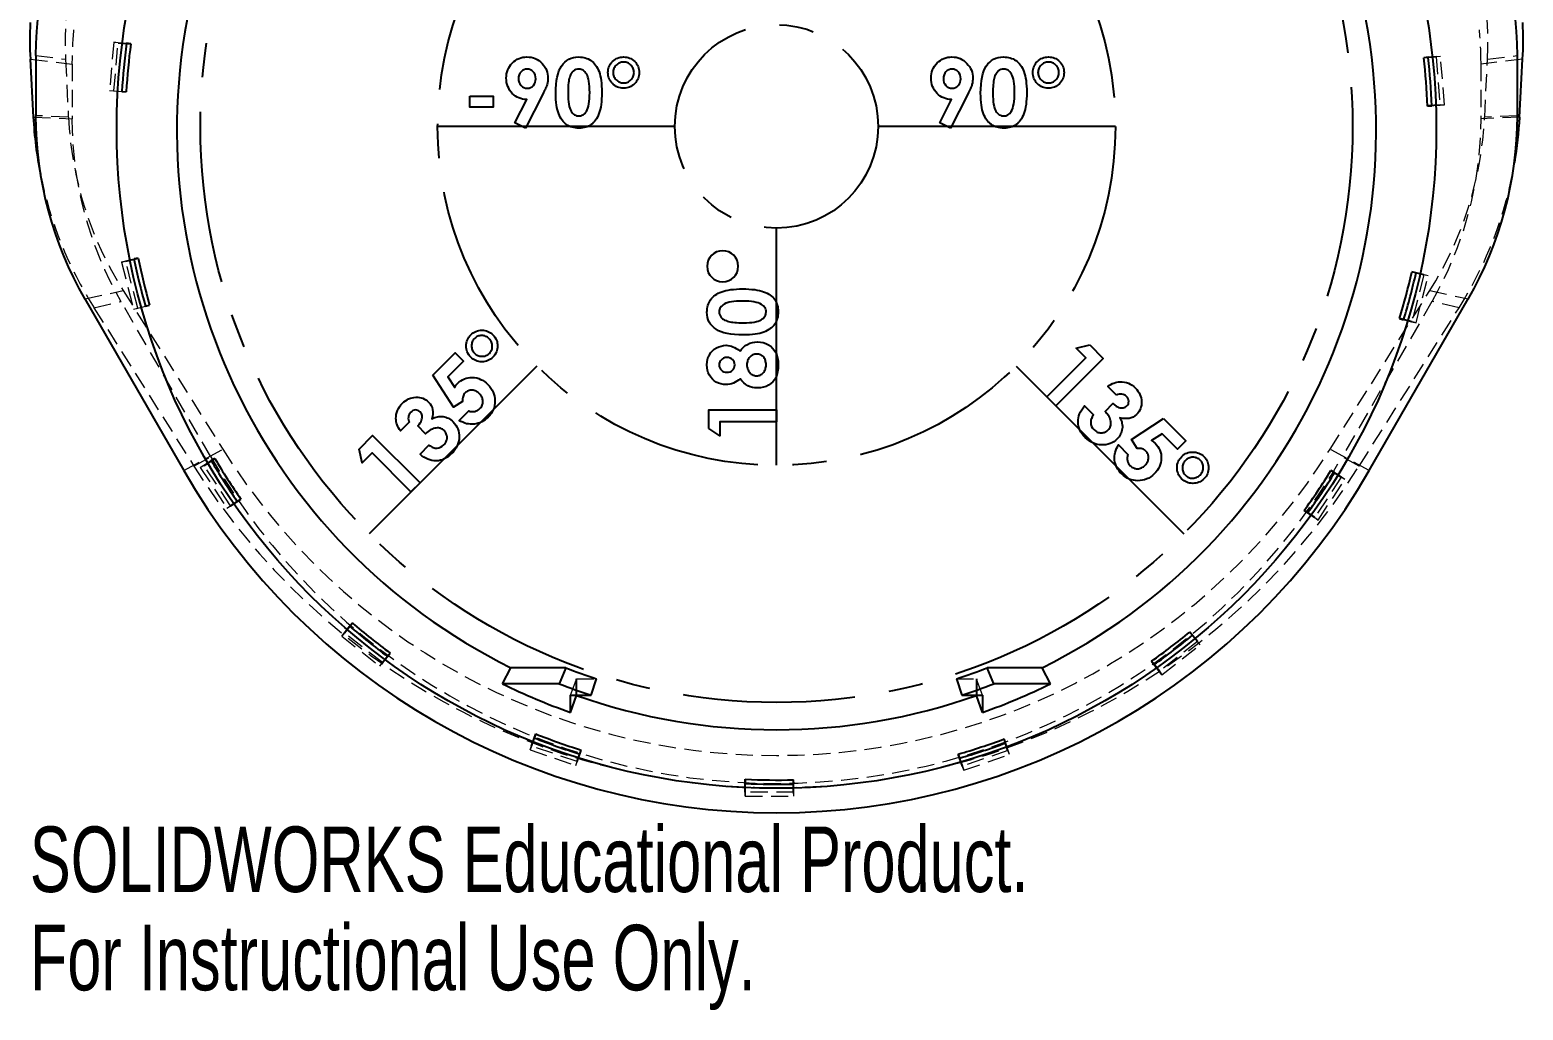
# Model space of a CAD drawing. Header units: millimetres. Extents: x -55 to 55, y -65 to 50.
# Drawn here: x -55.1 to 55.1, y -65.2 to 7.1 of the extents above; entities that cross this region are included whole.
import ezdxf

# ---------------------------------------------------------------- set-up
doc = ezdxf.new("R2010")
doc.units = ezdxf.units.MM
doc.linetypes.add('CENTERX2', pattern=[20.32, 12.7, -2.54, 2.54, -2.54])
doc.linetypes.add('HIDDEN', pattern=[1.905, 1.27, -0.635])
doc.styles.add('SLDTEXTSTYLE0', font='TXT', dxfattribs={"width": 0.7})

msp = doc.modelspace()

# ---------------------------------------------------------------- linework, layer by layer
at = {"color": 7, "linetype": 'HIDDEN', "lineweight": 18}
for p, q in [((-48.9, 6.22), (-49.2, 2.65)), ((-48.58, 6.17), (-48.9, 6.22)), ((-48.9, 6.22), (-47.95, 6.14)), ((-48.88, 2.62), (-48.58, 6.17)), ((-55.05, 4.96), (-51.97, 4.6)), ((-54.65, 5.23), (-52.45, 4.96)), ((-52.45, 4.96), (-52.25, 0.69)), ((-51.97, 4.6), (-51.97, 0.57)), ((48.99, 5.17), (48.08, 5.1)), ((48.99, 5.17), (48.67, 5.13)), ((48.67, 5.13), (48.96, 1.58)), ((49.28, 1.6), (48.99, 5.17)), ((55.05, 4.96), (51.97, 4.6)), ((51.97, 4.6), (51.97, 0.57)), ((52.25, 0.69), (52.45, 4.96)), ((52.45, 4.96), (54.65, 5.23)), ((-49.2, 2.65), (-48.88, 2.62)), ((-49.2, 2.65), (-48.29, 2.57)), ((-48.88, 2.62), (-47.97, 2.55)), ((49.28, 1.6), (48.34, 1.53)), ((48.96, 1.58), (49.28, 1.6)), ((-54.83, 0.69), (-51.97, 0.57)), ((-52.25, 0.69), (-54.65, 0.79)), ((54.83, 0.69), (51.97, 0.57)), ((54.65, 0.79), (52.25, 0.69)), ((-48.32, -10.01), (-47.4, -9.77)), ((-48.01, -9.95), (-48.32, -10.01)), ((-48.32, -10.01), (-47.44, -13.48)), ((-47.13, -13.4), (-48.01, -9.95)), ((47.75, -10.96), (46.88, -14.41)), ((48.07, -11.02), (47.18, -10.8)), ((48.07, -11.02), (47.75, -10.96)), ((-51.03, -12.73), (-48.2, -12.11)), ((-48.2, -12.11), (-40.85, -23.82)), ((40.85, -23.82), (48.2, -12.11)), ((47.19, -14.49), (48.07, -11.02)), ((48.2, -12.11), (51.03, -12.73)), ((-50.36, -13.38), (-48.36, -12.91)), ((-41.74, -24.37), (-48.36, -12.91)), ((-47.13, -13.4), (-46.26, -13.18)), ((48.36, -12.91), (41.74, -24.37)), ((50.36, -13.38), (48.36, -12.91)), ((-50.36, -13.38), (-42.99, -25.06)), ((-47.44, -13.48), (-46.56, -13.25)), ((-47.44, -13.48), (-47.13, -13.4)), ((42.99, -25.06), (50.36, -13.38)), ((47.19, -14.49), (46.26, -14.26)), ((46.88, -14.41), (47.19, -14.49)), ((-43.72, -25.39), (-40.85, -23.82)), ((43.72, -25.39), (40.85, -23.82)), ((-42.99, -25.06), (-41.74, -24.37)), ((-42.51, -25.16), (-41.71, -24.64)), ((-42.23, -25.01), (-42.51, -25.16)), ((-42.51, -25.16), (-40.55, -28.16)), ((-40.28, -27.99), (-42.23, -25.01)), ((42.99, -25.06), (41.74, -24.37)), ((41.66, -25.88), (39.71, -28.86)), ((39.97, -29.04), (41.93, -26.04)), ((41.93, -26.04), (41.17, -25.54)), ((41.93, -26.04), (41.66, -25.88)), ((-40.55, -28.16), (-39.78, -27.66)), ((-40.55, -28.16), (-40.28, -27.99)), ((39.97, -29.04), (39.18, -28.52)), ((39.71, -28.86), (39.97, -29.04)), ((-32.08, -37.61), (-31.5, -36.86)), ((-31.88, -37.37), (-32.08, -37.61)), ((-29.07, -39.56), (-31.88, -37.37)), ((-32.08, -37.61), (-29.26, -39.81)), ((31.05, -38.01), (28.25, -40.2)), ((28.43, -40.45), (31.26, -38.25)), ((31.26, -38.25), (30.7, -37.53)), ((31.26, -38.25), (31.05, -38.01)), ((-29.26, -39.81), (-28.7, -39.09)), ((-29.26, -39.81), (-29.07, -39.56)), ((-15.2, -41.97), (-14.75, -40.76)), ((-14.75, -40.76), (-13.27, -40.76)), ((13.27, -40.76), (14.75, -40.76)), ((15.2, -41.97), (14.75, -40.76)), ((28.43, -40.45), (27.85, -39.7)), ((28.25, -40.2), (28.43, -40.45)), ((-18.18, -46), (-17.88, -45.1)), ((-18.07, -45.71), (-18.18, -46)), ((-18.18, -46), (-14.8, -47.16)), ((-14.7, -46.86), (-18.07, -45.71)), ((17.08, -46.05), (13.72, -47.2)), ((17.19, -46.34), (16.9, -45.47)), ((17.19, -46.34), (17.08, -46.05)), ((-14.8, -47.16), (-14.5, -46.3)), ((-14.8, -47.16), (-14.7, -46.86)), ((13.81, -47.5), (13.5, -46.6)), ((13.72, -47.2), (13.81, -47.5)), ((13.81, -47.5), (17.19, -46.34)), ((-2.31, -49.42), (-2.31, -48.47)), ((-2.3, -49.11), (-2.31, -49.42)), ((-2.31, -49.42), (1.27, -49.42)), ((1.26, -49.11), (-2.3, -49.11)), ((1.27, -49.42), (1.26, -49.11)), ((1.27, -49.42), (1.27, -48.51))]:
    msp.add_line(p, q, dxfattribs=at)
at = {"color": 7, "linetype": 'Continuous', "lineweight": 25}
for p, q in [((-48.58, 6.17), (-47.64, 6.09)), ((-47.64, 6.09), (-47.95, 6.14)), ((-54.83, 0.69), (-55.05, 4.96)), ((-54.65, 5.23), (-54.65, 0.79)), ((48.67, 5.13), (47.77, 5.06)), ((48.08, 5.1), (47.77, 5.06)), ((54.65, 5.23), (54.65, 0.79)), ((54.83, 0.69), (55.05, 4.96)), ((-48.29, 2.57), (-47.97, 2.55)), ((48.96, 1.58), (48.02, 1.51)), ((48.02, 1.51), (48.34, 1.53)), ((-48.01, -9.95), (-47.09, -9.72)), ((-47.09, -9.72), (-47.4, -9.77)), ((47.18, -10.8), (46.87, -10.74)), ((47.75, -10.96), (46.87, -10.74)), ((-51.03, -12.73), (-43.72, -25.39)), ((-46.56, -13.25), (-46.26, -13.18)), ((43.72, -25.39), (51.03, -12.73)), ((45.96, -14.18), (46.26, -14.26)), ((46.88, -14.41), (45.96, -14.18)), ((-42.23, -25.01), (-41.44, -24.49)), ((-41.44, -24.49), (-41.71, -24.64)), ((41.17, -25.54), (40.9, -25.38)), ((41.66, -25.88), (40.9, -25.38)), ((-40.28, -27.99), (-39.52, -27.49)), ((-39.78, -27.66), (-39.52, -27.49)), ((38.92, -28.34), (39.18, -28.52)), ((39.71, -28.86), (38.92, -28.34)), ((-31.88, -37.37), (-31.29, -36.63)), ((-31.29, -36.63), (-31.5, -36.86)), ((30.7, -37.53), (30.5, -37.3)), ((31.05, -38.01), (30.5, -37.3)), ((-29.07, -39.56), (-28.51, -38.85)), ((-28.7, -39.09), (-28.51, -38.85)), ((27.67, -39.45), (27.85, -39.7)), ((28.25, -40.2), (27.67, -39.45)), ((-20.21, -41.12), (-19.6, -39.94)), ((-15.55, -39.94), (-19.6, -39.94)), ((-15.55, -39.94), (-16.03, -41.12)), ((-14.75, -41.99), (-14.75, -40.76)), ((-13.68, -41.97), (-13.27, -40.76)), ((13.27, -40.76), (13.68, -41.97)), ((14.75, -40.76), (14.75, -41.99)), ((19.6, -39.94), (15.55, -39.94)), ((16.03, -41.12), (15.55, -39.94)), ((20.21, -41.12), (19.6, -39.94)), ((-16.03, -41.12), (-20.21, -41.12)), ((20.21, -41.12), (16.03, -41.12)), ((-15.2, -43.23), (-15.2, -41.97)), ((-15.2, -41.97), (-13.68, -41.97)), ((-15.2, -43.23), (-14.75, -41.99)), ((13.68, -41.97), (15.2, -41.97)), ((15.2, -43.23), (14.75, -41.99)), ((15.2, -41.97), (15.2, -43.23)), ((-18.07, -45.71), (-17.76, -44.81)), ((-17.76, -44.81), (-17.88, -45.1)), ((-14.7, -46.86), (-14.41, -46.01)), ((-14.5, -46.3), (-14.41, -46.01)), ((16.9, -45.47), (16.79, -45.19)), ((17.08, -46.05), (16.79, -45.19)), ((13.41, -46.31), (13.5, -46.6)), ((13.72, -47.2), (13.41, -46.31)), ((-2.3, -48.16), (-2.31, -48.47)), ((-2.3, -49.11), (-2.3, -48.16)), ((1.27, -48.51), (1.26, -48.2)), ((1.26, -49.11), (1.26, -48.2))]:
    msp.add_line(p, q, dxfattribs=at)
at = {"color": 7, "linetype": 'Continuous'}
for p, q in [((-7.5, 0), (-25, 0)), ((25, 0), (7.5, 0)), ((0, -25), (0, -7.5)), ((-3.97, -9.55), (-3.97, -9.55)), ((-17.68, -17.68), (-30.05, -30.05)), ((17.68, -17.68), (30.05, -30.05))]:
    msp.add_line(p, q, dxfattribs=at)
at = {"color": 7, "linetype": 'Continuous', "flags": 128}
for points in [[(-18.51, -0.13), (-19.3, 0.27), (-19.3, 0.27), (-18.43, 1.99), (-18.43, 1.99), (-18.58, 1.99), (-18.73, 2.02), (-18.87, 2.05), (-19.01, 2.1), (-19.14, 2.16), (-19.26, 2.24), (-19.38, 2.34), (-19.5, 2.44), (-19.6, 2.56), (-19.69, 2.68), (-19.76, 2.81), (-19.83, 2.95), (-19.87, 3.09), (-19.91, 3.25), (-19.93, 3.4), (-19.94, 3.57), (-19.94, 3.57), (-19.93, 3.73), (-19.91, 3.88), (-19.87, 4.03), (-19.82, 4.17), (-19.76, 4.31), (-19.68, 4.44), (-19.59, 4.56), (-19.49, 4.68), (-19.37, 4.78), (-19.25, 4.87), (-19.13, 4.95), (-18.99, 5.02), (-18.86, 5.07), (-18.71, 5.1), (-18.56, 5.12), (-18.41, 5.13), (-18.41, 5.13), (-18.24, 5.12), (-18.09, 5.1), (-17.94, 5.06), (-17.8, 5.01), (-17.66, 4.94), (-17.54, 4.86), (-17.41, 4.77), (-17.3, 4.65), (-17.2, 4.53), (-17.11, 4.41), (-17.03, 4.28), (-16.97, 4.14), (-16.92, 4.01), (-16.89, 3.86), (-16.87, 3.71), (-16.86, 3.56), (-16.86, 3.56), (-16.86, 3.45), (-16.88, 3.33), (-16.9, 3.21), (-16.93, 3.1), (-16.95, 3.03), (-16.97, 2.96), (-17, 2.88), (-17.04, 2.8), (-17.08, 2.7), (-17.13, 2.6), (-17.18, 2.49), (-17.24, 2.37), (-17.24, 2.37), (-18.51, -0.13)], [(-14.6, 5.13), (-14.47, 5.12), (-14.34, 5.11), (-14.22, 5.09), (-14.11, 5.06), (-13.99, 5.02), (-13.89, 4.98), (-13.78, 4.92), (-13.68, 4.86), (-13.59, 4.79), (-13.5, 4.71), (-13.42, 4.62), (-13.35, 4.52), (-13.27, 4.41), (-13.21, 4.3), (-13.15, 4.17), (-13.09, 4.04), (-13.04, 3.89), (-13, 3.73), (-12.97, 3.56), (-12.94, 3.38), (-12.91, 3.18), (-12.9, 2.96), (-12.89, 2.74), (-12.88, 2.5), (-12.88, 2.5), (-12.89, 2.26), (-12.9, 2.03), (-12.91, 1.81), (-12.94, 1.61), (-12.97, 1.43), (-13, 1.25), (-13.05, 1.09), (-13.1, 0.95), (-13.15, 0.81), (-13.21, 0.69), (-13.28, 0.57), (-13.35, 0.47), (-13.42, 0.37), (-13.5, 0.28), (-13.58, 0.2), (-13.67, 0.13), (-13.76, 0.07), (-13.86, 0.02), (-13.96, -0.03), (-14.07, -0.06), (-14.19, -0.09), (-14.31, -0.11), (-14.44, -0.12), (-14.57, -0.13), (-14.57, -0.13), (-14.71, -0.12), (-14.83, -0.11), (-14.96, -0.09), (-15.08, -0.06), (-15.19, -0.03), (-15.29, 0.02), (-15.39, 0.07), (-15.49, 0.13), (-15.58, 0.2), (-15.67, 0.28), (-15.75, 0.37), (-15.82, 0.46), (-15.89, 0.57), (-15.96, 0.68), (-16.02, 0.8), (-16.07, 0.93), (-16.12, 1.07), (-16.16, 1.23), (-16.2, 1.39), (-16.23, 1.58), (-16.25, 1.77), (-16.27, 1.99), (-16.28, 2.21), (-16.28, 2.45), (-16.28, 2.45), (-16.28, 2.78), (-16.26, 3.09), (-16.22, 3.38), (-16.18, 3.64), (-16.12, 3.88), (-16.05, 4.09), (-15.97, 4.28), (-15.87, 4.45), (-15.87, 4.45), (-15.75, 4.61), (-15.62, 4.75), (-15.48, 4.86), (-15.32, 4.96), (-15.16, 5.03), (-14.98, 5.09), (-14.8, 5.12), (-14.6, 5.13)], [(-10.13, 3.97), (-10.13, 3.86), (-10.15, 3.74), (-10.18, 3.63), (-10.21, 3.53), (-10.26, 3.43), (-10.32, 3.33), (-10.39, 3.24), (-10.47, 3.15), (-10.55, 3.08), (-10.64, 3.01), (-10.74, 2.95), (-10.84, 2.9), (-10.94, 2.87), (-11.05, 2.84), (-11.17, 2.83), (-11.29, 2.82), (-11.29, 2.82), (-11.4, 2.83), (-11.52, 2.84), (-11.63, 2.87), (-11.73, 2.9), (-11.83, 2.95), (-11.93, 3.01), (-12.02, 3.08), (-12.1, 3.16), (-12.18, 3.24), (-12.25, 3.33), (-12.31, 3.43), (-12.35, 3.53), (-12.39, 3.64), (-12.41, 3.75), (-12.43, 3.86), (-12.44, 3.98), (-12.44, 3.98), (-12.43, 4.1), (-12.41, 4.21), (-12.39, 4.32), (-12.35, 4.42), (-12.3, 4.52), (-12.24, 4.62), (-12.17, 4.71), (-12.09, 4.79), (-12, 4.87), (-11.91, 4.94), (-11.82, 5), (-11.72, 5.04), (-11.61, 5.08), (-11.5, 5.11), (-11.39, 5.12), (-11.28, 5.13), (-11.28, 5.13), (-11.16, 5.12), (-11.05, 5.11), (-10.94, 5.08), (-10.84, 5.04), (-10.74, 5), (-10.64, 4.94), (-10.55, 4.87), (-10.46, 4.79), (-10.38, 4.71), (-10.32, 4.62), (-10.26, 4.52), (-10.21, 4.42), (-10.18, 4.32), (-10.15, 4.21), (-10.13, 4.09), (-10.13, 3.97)], [(-10.51, 3.97), (-10.52, 4.05), (-10.53, 4.13), (-10.54, 4.2), (-10.57, 4.27), (-10.6, 4.34), (-10.64, 4.4), (-10.68, 4.46), (-10.73, 4.52), (-10.79, 4.57), (-10.85, 4.62), (-10.91, 4.66), (-10.98, 4.69), (-11.05, 4.71), (-11.12, 4.73), (-11.19, 4.74), (-11.27, 4.74), (-11.27, 4.74), (-11.35, 4.74), (-11.43, 4.73), (-11.5, 4.71), (-11.57, 4.69), (-11.64, 4.66), (-11.7, 4.62), (-11.76, 4.57), (-11.82, 4.52), (-11.88, 4.46), (-11.92, 4.4), (-11.96, 4.34), (-11.99, 4.27), (-12.02, 4.2), (-12.04, 4.13), (-12.05, 4.05), (-12.05, 3.98), (-12.05, 3.98), (-12.05, 3.9), (-12.04, 3.83), (-12.02, 3.75), (-11.99, 3.68), (-11.96, 3.62), (-11.92, 3.55), (-11.88, 3.49), (-11.82, 3.43), (-11.76, 3.38), (-11.7, 3.33), (-11.64, 3.29), (-11.57, 3.26), (-11.5, 3.24), (-11.43, 3.22), (-11.35, 3.21), (-11.28, 3.21), (-11.28, 3.21), (-11.2, 3.21), (-11.12, 3.22), (-11.05, 3.24), (-10.98, 3.26), (-10.92, 3.29), (-10.86, 3.33), (-10.8, 3.38), (-10.74, 3.43), (-10.69, 3.49), (-10.64, 3.55), (-10.6, 3.61), (-10.57, 3.68), (-10.54, 3.75), (-10.53, 3.82), (-10.52, 3.89), (-10.51, 3.97)], [(12.84, -0.13), (12.05, 0.27), (12.05, 0.27), (12.92, 1.99), (12.92, 1.99), (12.76, 1.99), (12.62, 2.02), (12.47, 2.05), (12.34, 2.1), (12.21, 2.16), (12.08, 2.24), (11.96, 2.34), (11.85, 2.44), (11.75, 2.56), (11.66, 2.68), (11.58, 2.81), (11.52, 2.95), (11.47, 3.09), (11.44, 3.25), (11.42, 3.4), (11.41, 3.57), (11.41, 3.57), (11.42, 3.73), (11.44, 3.88), (11.47, 4.03), (11.52, 4.17), (11.59, 4.31), (11.66, 4.44), (11.75, 4.56), (11.86, 4.68), (11.97, 4.78), (12.09, 4.87), (12.22, 4.95), (12.35, 5.02), (12.49, 5.07), (12.64, 5.1), (12.79, 5.12), (12.94, 5.13), (12.94, 5.13), (13.1, 5.12), (13.26, 5.1), (13.41, 5.06), (13.55, 5.01), (13.68, 4.94), (13.81, 4.86), (13.93, 4.77), (14.05, 4.65), (14.15, 4.53), (14.24, 4.41), (14.31, 4.28), (14.38, 4.14), (14.43, 4.01), (14.46, 3.86), (14.48, 3.71), (14.49, 3.56), (14.49, 3.56), (14.48, 3.45), (14.47, 3.33), (14.45, 3.21), (14.42, 3.1), (14.4, 3.03), (14.38, 2.96), (14.34, 2.88), (14.31, 2.8), (14.27, 2.7), (14.22, 2.6), (14.17, 2.49), (14.11, 2.37), (14.11, 2.37), (12.84, -0.13)], [(16.75, 5.13), (16.88, 5.12), (17, 5.11), (17.12, 5.09), (17.24, 5.06), (17.35, 5.02), (17.46, 4.98), (17.56, 4.92), (17.66, 4.86), (17.75, 4.79), (17.84, 4.71), (17.92, 4.62), (18, 4.52), (18.07, 4.41), (18.14, 4.3), (18.2, 4.17), (18.25, 4.04), (18.3, 3.89), (18.34, 3.73), (18.38, 3.56), (18.41, 3.38), (18.43, 3.18), (18.45, 2.96), (18.46, 2.74), (18.46, 2.5), (18.46, 2.5), (18.46, 2.26), (18.45, 2.03), (18.43, 1.81), (18.41, 1.61), (18.38, 1.43), (18.34, 1.25), (18.3, 1.09), (18.25, 0.95), (18.19, 0.81), (18.13, 0.69), (18.07, 0.57), (18, 0.47), (17.93, 0.37), (17.85, 0.28), (17.77, 0.2), (17.68, 0.13), (17.59, 0.07), (17.49, 0.02), (17.38, -0.03), (17.27, -0.06), (17.16, -0.09), (17.04, -0.11), (16.91, -0.12), (16.77, -0.13), (16.77, -0.13), (16.64, -0.12), (16.51, -0.11), (16.39, -0.09), (16.27, -0.06), (16.16, -0.03), (16.05, 0.02), (15.95, 0.07), (15.86, 0.13), (15.77, 0.2), (15.68, 0.28), (15.6, 0.37), (15.52, 0.46), (15.45, 0.57), (15.39, 0.68), (15.33, 0.8), (15.27, 0.93), (15.23, 1.07), (15.18, 1.23), (15.15, 1.39), (15.12, 1.58), (15.09, 1.77), (15.08, 1.99), (15.07, 2.21), (15.06, 2.45), (15.06, 2.45), (15.07, 2.78), (15.09, 3.09), (15.12, 3.38), (15.17, 3.64), (15.22, 3.88), (15.3, 4.09), (15.38, 4.28), (15.47, 4.45), (15.47, 4.45), (15.59, 4.61), (15.73, 4.75), (15.87, 4.86), (16.02, 4.96), (16.19, 5.03), (16.36, 5.09), (16.55, 5.12), (16.75, 5.13)], [(21.22, 3.97), (21.21, 3.86), (21.2, 3.74), (21.17, 3.63), (21.13, 3.53), (21.09, 3.43), (21.03, 3.33), (20.96, 3.24), (20.88, 3.15), (20.79, 3.08), (20.7, 3.01), (20.61, 2.95), (20.51, 2.9), (20.4, 2.87), (20.29, 2.84), (20.18, 2.83), (20.06, 2.82), (20.06, 2.82), (19.94, 2.83), (19.83, 2.84), (19.72, 2.87), (19.62, 2.9), (19.52, 2.95), (19.42, 3.01), (19.33, 3.08), (19.24, 3.16), (19.17, 3.24), (19.1, 3.33), (19.04, 3.43), (18.99, 3.53), (18.96, 3.64), (18.93, 3.75), (18.92, 3.86), (18.91, 3.98), (18.91, 3.98), (18.92, 4.1), (18.93, 4.21), (18.96, 4.32), (19, 4.42), (19.04, 4.52), (19.1, 4.62), (19.17, 4.71), (19.25, 4.79), (19.34, 4.87), (19.43, 4.94), (19.53, 5), (19.63, 5.04), (19.73, 5.08), (19.84, 5.11), (19.95, 5.12), (20.07, 5.13), (20.07, 5.13), (20.19, 5.12), (20.3, 5.11), (20.41, 5.08), (20.51, 5.04), (20.61, 5), (20.71, 4.94), (20.8, 4.87), (20.88, 4.79), (20.96, 4.71), (21.03, 4.62), (21.09, 4.52), (21.13, 4.42), (21.17, 4.32), (21.2, 4.21), (21.21, 4.09), (21.22, 3.97)], [(20.83, 3.97), (20.83, 4.05), (20.82, 4.13), (20.8, 4.2), (20.78, 4.27), (20.75, 4.34), (20.71, 4.4), (20.66, 4.46), (20.61, 4.52), (20.55, 4.57), (20.5, 4.62), (20.43, 4.66), (20.37, 4.69), (20.3, 4.71), (20.23, 4.73), (20.15, 4.74), (20.07, 4.74), (20.07, 4.74), (19.99, 4.74), (19.92, 4.73), (19.84, 4.71), (19.77, 4.69), (19.71, 4.66), (19.64, 4.62), (19.58, 4.57), (19.52, 4.52), (19.47, 4.46), (19.42, 4.4), (19.38, 4.34), (19.35, 4.27), (19.33, 4.2), (19.31, 4.13), (19.3, 4.05), (19.29, 3.98), (19.29, 3.98), (19.3, 3.9), (19.31, 3.83), (19.33, 3.75), (19.35, 3.68), (19.39, 3.62), (19.42, 3.55), (19.47, 3.49), (19.53, 3.43), (19.58, 3.38), (19.65, 3.33), (19.71, 3.29), (19.78, 3.26), (19.85, 3.24), (19.92, 3.22), (19.99, 3.21), (20.07, 3.21), (20.07, 3.21), (20.15, 3.21), (20.22, 3.22), (20.29, 3.24), (20.36, 3.26), (20.43, 3.29), (20.49, 3.33), (20.55, 3.38), (20.61, 3.43), (20.66, 3.49), (20.71, 3.55), (20.75, 3.61), (20.78, 3.68), (20.8, 3.75), (20.82, 3.82), (20.83, 3.89), (20.83, 3.97)], [(-18.39, 2.82), (-18.26, 2.83), (-18.14, 2.87), (-18.03, 2.93), (-17.94, 3.02), (-17.86, 3.13), (-17.8, 3.25), (-17.77, 3.38), (-17.76, 3.52), (-17.76, 3.52), (-17.77, 3.66), (-17.8, 3.8), (-17.86, 3.92), (-17.95, 4.03), (-18.04, 4.12), (-18.15, 4.18), (-18.27, 4.22), (-18.39, 4.23), (-18.39, 4.23), (-18.52, 4.22), (-18.64, 4.18), (-18.75, 4.12), (-18.85, 4.03), (-18.93, 3.92), (-18.99, 3.8), (-19.03, 3.67), (-19.04, 3.52), (-19.04, 3.52), (-19.03, 3.38), (-18.99, 3.25), (-18.93, 3.13), (-18.85, 3.02), (-18.75, 2.93), (-18.64, 2.87), (-18.52, 2.83), (-18.39, 2.82)], [(-14.58, 4.23), (-14.69, 4.22), (-14.8, 4.19), (-14.91, 4.14), (-15, 4.08), (-15.05, 4.03), (-15.09, 3.99), (-15.13, 3.93), (-15.17, 3.87), (-15.2, 3.8), (-15.23, 3.72), (-15.26, 3.64), (-15.29, 3.54), (-15.31, 3.44), (-15.33, 3.33), (-15.35, 3.21), (-15.36, 3.08), (-15.37, 2.94), (-15.38, 2.78), (-15.38, 2.62), (-15.38, 2.44), (-15.38, 2.44), (-15.38, 2.21), (-15.37, 2), (-15.35, 1.81), (-15.33, 1.64), (-15.3, 1.48), (-15.26, 1.35), (-15.21, 1.23), (-15.16, 1.13), (-15.1, 1.05), (-15.04, 0.97), (-14.97, 0.91), (-14.9, 0.86), (-14.83, 0.82), (-14.75, 0.79), (-14.66, 0.78), (-14.58, 0.77), (-14.58, 0.77), (-14.49, 0.77), (-14.41, 0.79), (-14.34, 0.82), (-14.27, 0.86), (-14.2, 0.9), (-14.14, 0.96), (-14.08, 1.03), (-14.03, 1.11), (-14.03, 1.11), (-13.97, 1.22), (-13.92, 1.35), (-13.88, 1.5), (-13.84, 1.67), (-13.82, 1.85), (-13.8, 2.05), (-13.79, 2.26), (-13.78, 2.5), (-13.78, 2.5), (-13.79, 2.73), (-13.8, 2.95), (-13.81, 3.15), (-13.84, 3.33), (-13.87, 3.49), (-13.91, 3.63), (-13.95, 3.75), (-14, 3.86), (-14.06, 3.94), (-14.12, 4.02), (-14.19, 4.08), (-14.26, 4.14), (-14.33, 4.18), (-14.41, 4.21), (-14.49, 4.22), (-14.58, 4.23)], [(12.96, 2.82), (13.09, 2.83), (13.21, 2.87), (13.31, 2.93), (13.41, 3.02), (13.49, 3.13), (13.54, 3.25), (13.58, 3.38), (13.59, 3.52), (13.59, 3.52), (13.58, 3.66), (13.54, 3.8), (13.48, 3.92), (13.4, 4.03), (13.3, 4.12), (13.19, 4.18), (13.08, 4.22), (12.96, 4.23), (12.96, 4.23), (12.83, 4.22), (12.71, 4.18), (12.6, 4.12), (12.5, 4.03), (12.41, 3.92), (12.36, 3.8), (12.32, 3.67), (12.31, 3.52), (12.31, 3.52), (12.32, 3.38), (12.35, 3.25), (12.41, 3.13), (12.49, 3.02), (12.59, 2.93), (12.7, 2.87), (12.83, 2.83), (12.96, 2.82)], [(16.77, 4.23), (16.65, 4.22), (16.54, 4.19), (16.44, 4.14), (16.34, 4.08), (16.3, 4.03), (16.26, 3.99), (16.22, 3.93), (16.18, 3.87), (16.15, 3.8), (16.11, 3.72), (16.09, 3.64), (16.06, 3.54), (16.04, 3.44), (16.02, 3.33), (16, 3.21), (15.99, 3.08), (15.98, 2.94), (15.97, 2.78), (15.96, 2.62), (15.96, 2.44), (15.96, 2.44), (15.97, 2.21), (15.98, 2), (15.99, 1.81), (16.02, 1.64), (16.05, 1.48), (16.09, 1.35), (16.13, 1.23), (16.19, 1.13), (16.24, 1.05), (16.31, 0.97), (16.37, 0.91), (16.44, 0.86), (16.52, 0.82), (16.6, 0.79), (16.68, 0.78), (16.77, 0.77), (16.77, 0.77), (16.85, 0.77), (16.93, 0.79), (17.01, 0.82), (17.08, 0.86), (17.15, 0.9), (17.21, 0.96), (17.26, 1.03), (17.32, 1.11), (17.32, 1.11), (17.38, 1.22), (17.43, 1.35), (17.47, 1.5), (17.5, 1.67), (17.53, 1.85), (17.55, 2.05), (17.56, 2.26), (17.56, 2.5), (17.56, 2.5), (17.56, 2.73), (17.55, 2.95), (17.53, 3.15), (17.51, 3.33), (17.48, 3.49), (17.44, 3.63), (17.39, 3.75), (17.34, 3.86), (17.29, 3.94), (17.22, 4.02), (17.16, 4.08), (17.09, 4.14), (17.02, 4.18), (16.94, 4.21), (16.86, 4.22), (16.77, 4.23)], [(-22.63, 2.24), (-20.9, 2.24), (-20.9, 2.24), (-20.9, 1.41), (-20.9, 1.41), (-22.63, 1.41), (-22.63, 1.41), (-22.63, 2.24)], [(-5.13, -13.7), (-5.12, -13.57), (-5.11, -13.45), (-5.09, -13.32), (-5.06, -13.21), (-5.02, -13.1), (-4.98, -12.99), (-4.92, -12.89), (-4.86, -12.79), (-4.79, -12.69), (-4.71, -12.61), (-4.62, -12.53), (-4.52, -12.45), (-4.41, -12.38), (-4.3, -12.31), (-4.17, -12.25), (-4.04, -12.2), (-3.89, -12.15), (-3.73, -12.1), (-3.56, -12.07), (-3.38, -12.04), (-3.18, -12.02), (-2.96, -12), (-2.74, -11.99), (-2.5, -11.99), (-2.5, -11.99), (-2.26, -11.99), (-2.03, -12), (-1.81, -12.02), (-1.61, -12.04), (-1.43, -12.07), (-1.25, -12.11), (-1.09, -12.15), (-0.95, -12.2), (-0.81, -12.25), (-0.69, -12.31), (-0.57, -12.38), (-0.47, -12.45), (-0.37, -12.52), (-0.28, -12.6), (-0.2, -12.68), (-0.13, -12.77), (-0.07, -12.86), (-0.02, -12.96), (0.03, -13.06), (0.06, -13.18), (0.09, -13.29), (0.11, -13.41), (0.12, -13.54), (0.13, -13.67), (0.13, -13.67), (0.12, -13.81), (0.11, -13.94), (0.09, -14.06), (0.06, -14.18), (0.03, -14.29), (-0.02, -14.4), (-0.07, -14.5), (-0.13, -14.59), (-0.2, -14.68), (-0.28, -14.77), (-0.37, -14.85), (-0.46, -14.92), (-0.57, -14.99), (-0.68, -15.06), (-0.8, -15.12), (-0.93, -15.17), (-1.07, -15.22), (-1.22, -15.27), (-1.39, -15.3), (-1.58, -15.33), (-1.77, -15.35), (-1.99, -15.37), (-2.21, -15.38), (-2.45, -15.38), (-2.45, -15.38), (-2.78, -15.38), (-3.09, -15.36), (-3.38, -15.33), (-3.64, -15.28), (-3.88, -15.22), (-4.09, -15.15), (-4.28, -15.07), (-4.45, -14.97), (-4.45, -14.97), (-4.61, -14.85), (-4.75, -14.72), (-4.86, -14.58), (-4.96, -14.43), (-5.03, -14.26), (-5.09, -14.09), (-5.12, -13.9), (-5.13, -13.7)], [(-4.23, -13.68), (-4.22, -13.8), (-4.19, -13.91), (-4.14, -14.01), (-4.08, -14.1), (-4.03, -14.15), (-3.98, -14.19), (-3.93, -14.23), (-3.87, -14.27), (-3.8, -14.3), (-3.72, -14.33), (-3.63, -14.36), (-3.54, -14.39), (-3.44, -14.41), (-3.33, -14.43), (-3.21, -14.45), (-3.08, -14.46), (-2.94, -14.47), (-2.78, -14.48), (-2.62, -14.49), (-2.44, -14.49), (-2.44, -14.49), (-2.21, -14.48), (-2, -14.47), (-1.81, -14.46), (-1.64, -14.43), (-1.48, -14.4), (-1.35, -14.36), (-1.23, -14.31), (-1.13, -14.26), (-1.05, -14.2), (-0.97, -14.14), (-0.91, -14.07), (-0.86, -14), (-0.82, -13.93), (-0.79, -13.85), (-0.78, -13.77), (-0.77, -13.68), (-0.77, -13.68), (-0.77, -13.59), (-0.79, -13.52), (-0.82, -13.44), (-0.86, -13.37), (-0.9, -13.3), (-0.96, -13.24), (-1.03, -13.18), (-1.11, -13.13), (-1.11, -13.13), (-1.22, -13.07), (-1.35, -13.02), (-1.5, -12.98), (-1.67, -12.95), (-1.85, -12.92), (-2.05, -12.9), (-2.26, -12.89), (-2.5, -12.88), (-2.5, -12.88), (-2.73, -12.89), (-2.95, -12.9), (-3.15, -12.92), (-3.33, -12.94), (-3.49, -12.97), (-3.63, -13.01), (-3.75, -13.05), (-3.86, -13.11), (-3.94, -13.16), (-4.02, -13.23), (-4.08, -13.29), (-4.14, -13.36), (-4.18, -13.43), (-4.21, -13.51), (-4.22, -13.59), (-4.23, -13.68)], [(-20.92, -15.38), (-20.84, -15.47), (-20.77, -15.56), (-20.71, -15.66), (-20.66, -15.76), (-20.62, -15.86), (-20.6, -15.97), (-20.58, -16.08), (-20.58, -16.2), (-20.58, -16.32), (-20.6, -16.43), (-20.63, -16.54), (-20.67, -16.64), (-20.71, -16.74), (-20.77, -16.84), (-20.84, -16.93), (-20.92, -17.02), (-20.92, -17.02), (-21.01, -17.1), (-21.1, -17.17), (-21.2, -17.23), (-21.3, -17.28), (-21.4, -17.31), (-21.51, -17.34), (-21.62, -17.36), (-21.74, -17.36), (-21.86, -17.36), (-21.97, -17.34), (-22.08, -17.31), (-22.19, -17.28), (-22.29, -17.23), (-22.38, -17.17), (-22.48, -17.1), (-22.57, -17.01), (-22.57, -17.01), (-22.64, -16.93), (-22.71, -16.84), (-22.77, -16.74), (-22.82, -16.64), (-22.85, -16.54), (-22.88, -16.43), (-22.89, -16.31), (-22.9, -16.2), (-22.89, -16.08), (-22.87, -15.96), (-22.84, -15.85), (-22.81, -15.75), (-22.76, -15.65), (-22.7, -15.55), (-22.63, -15.46), (-22.55, -15.38), (-22.55, -15.38), (-22.47, -15.3), (-22.37, -15.23), (-22.28, -15.17), (-22.18, -15.12), (-22.07, -15.09), (-21.97, -15.06), (-21.85, -15.04), (-21.74, -15.04), (-21.62, -15.04), (-21.51, -15.06), (-21.4, -15.08), (-21.29, -15.12), (-21.19, -15.17), (-21.1, -15.23), (-21.01, -15.3), (-20.92, -15.38)], [(-21.2, -15.67), (-21.26, -15.61), (-21.32, -15.56), (-21.38, -15.52), (-21.45, -15.49), (-21.52, -15.46), (-21.59, -15.44), (-21.67, -15.43), (-21.74, -15.43), (-21.82, -15.43), (-21.9, -15.44), (-21.97, -15.45), (-22.04, -15.48), (-22.1, -15.51), (-22.16, -15.55), (-22.22, -15.59), (-22.28, -15.64), (-22.28, -15.64), (-22.33, -15.7), (-22.38, -15.76), (-22.42, -15.83), (-22.45, -15.89), (-22.47, -15.96), (-22.49, -16.03), (-22.5, -16.11), (-22.51, -16.19), (-22.5, -16.27), (-22.49, -16.34), (-22.47, -16.42), (-22.45, -16.49), (-22.41, -16.55), (-22.38, -16.62), (-22.33, -16.68), (-22.28, -16.74), (-22.28, -16.74), (-22.22, -16.79), (-22.16, -16.84), (-22.09, -16.87), (-22.03, -16.91), (-21.96, -16.93), (-21.88, -16.95), (-21.81, -16.96), (-21.73, -16.96), (-21.65, -16.96), (-21.57, -16.95), (-21.5, -16.94), (-21.43, -16.91), (-21.36, -16.88), (-21.3, -16.84), (-21.24, -16.8), (-21.18, -16.75), (-21.18, -16.75), (-21.13, -16.69), (-21.09, -16.63), (-21.05, -16.57), (-21.02, -16.5), (-20.99, -16.43), (-20.98, -16.36), (-20.97, -16.29), (-20.97, -16.21), (-20.97, -16.13), (-20.98, -16.06), (-21, -15.98), (-21.02, -15.92), (-21.06, -15.85), (-21.1, -15.79), (-21.14, -15.72), (-21.2, -15.67)], [(-2.69, -16.58), (-2.58, -16.43), (-2.44, -16.29), (-2.3, -16.17), (-2.14, -16.08), (-1.96, -16), (-1.78, -15.94), (-1.59, -15.91), (-1.4, -15.9), (-1.4, -15.9), (-1.19, -15.91), (-0.99, -15.95), (-0.79, -16.02), (-0.6, -16.11), (-0.43, -16.22), (-0.29, -16.36), (-0.16, -16.51), (-0.06, -16.68), (-0.01, -16.77), (0.02, -16.87), (0.06, -16.97), (0.08, -17.08), (0.1, -17.2), (0.12, -17.32), (0.13, -17.45), (0.13, -17.58), (0.13, -17.58), (0.13, -17.73), (0.12, -17.87), (0.1, -17.99), (0.08, -18.12), (0.06, -18.23), (0.03, -18.34), (-0.01, -18.43), (-0.05, -18.53), (-0.15, -18.69), (-0.27, -18.84), (-0.42, -18.97), (-0.59, -19.08), (-0.77, -19.18), (-0.97, -19.24), (-1.18, -19.28), (-1.4, -19.29), (-1.4, -19.29), (-1.59, -19.28), (-1.78, -19.25), (-1.95, -19.2), (-2.12, -19.13), (-2.27, -19.03), (-2.42, -18.92), (-2.56, -18.78), (-2.69, -18.62), (-2.69, -18.62), (-2.81, -18.72), (-2.93, -18.8), (-3.05, -18.88), (-3.18, -18.93), (-3.31, -18.98), (-3.45, -19.01), (-3.58, -19.03), (-3.73, -19.04), (-3.73, -19.04), (-3.92, -19.03), (-4.1, -18.99), (-4.28, -18.94), (-4.44, -18.86), (-4.6, -18.76), (-4.73, -18.64), (-4.85, -18.5), (-4.95, -18.35), (-5.03, -18.18), (-5.08, -17.99), (-5.12, -17.8), (-5.13, -17.59), (-5.13, -17.59), (-5.12, -17.38), (-5.08, -17.19), (-5.03, -17.01), (-4.95, -16.84), (-4.85, -16.69), (-4.73, -16.56), (-4.59, -16.44), (-4.43, -16.34), (-4.26, -16.26), (-4.08, -16.2), (-3.9, -16.17), (-3.71, -16.15), (-3.71, -16.15), (-3.58, -16.16), (-3.45, -16.18), (-3.33, -16.21), (-3.21, -16.25), (-3.09, -16.3), (-2.97, -16.38), (-2.83, -16.47), (-2.69, -16.58)], [(23.11, -16.11), (24.11, -17.11), (24.11, -17.11), (20.61, -20.61), (20.61, -20.61), (19.95, -19.95), (19.95, -19.95), (22.82, -17.07), (22.82, -17.07), (22.1, -16.35), (22.1, -16.35), (23.11, -16.11)], [(-25.35, -18.35), (-23.71, -16.71), (-23.71, -16.71), (-23.1, -17.33), (-23.1, -17.33), (-24.24, -18.47), (-24.24, -18.47), (-23.74, -19.25), (-23.74, -19.25), (-23.7, -19.17), (-23.65, -19.1), (-23.6, -19.04), (-23.55, -18.99), (-23.55, -18.99), (-23.43, -18.88), (-23.3, -18.78), (-23.17, -18.7), (-23.03, -18.63), (-22.89, -18.58), (-22.74, -18.55), (-22.59, -18.53), (-22.44, -18.52), (-22.28, -18.53), (-22.12, -18.56), (-21.97, -18.6), (-21.83, -18.66), (-21.69, -18.73), (-21.55, -18.82), (-21.42, -18.92), (-21.29, -19.04), (-21.29, -19.04), (-21.17, -19.17), (-21.07, -19.31), (-20.98, -19.45), (-20.9, -19.6), (-20.85, -19.75), (-20.81, -19.91), (-20.78, -20.08), (-20.77, -20.25), (-20.78, -20.42), (-20.8, -20.59), (-20.84, -20.75), (-20.9, -20.9), (-20.97, -21.05), (-21.05, -21.19), (-21.15, -21.32), (-21.27, -21.45), (-21.27, -21.45), (-21.39, -21.55), (-21.5, -21.65), (-21.63, -21.73), (-21.75, -21.8), (-21.88, -21.86), (-22.01, -21.9), (-22.15, -21.94), (-22.29, -21.96), (-22.44, -21.97), (-22.58, -21.97), (-22.72, -21.95), (-22.86, -21.93), (-23, -21.89), (-23.14, -21.83), (-23.28, -21.77), (-23.41, -21.69), (-23.41, -21.69), (-22.71, -20.99), (-22.71, -20.99), (-22.59, -21.02), (-22.48, -21.04), (-22.36, -21.04), (-22.25, -21.02), (-22.15, -20.99), (-22.05, -20.95), (-21.96, -20.89), (-21.88, -20.81), (-21.88, -20.81), (-21.82, -20.76), (-21.78, -20.7), (-21.74, -20.64), (-21.71, -20.57), (-21.69, -20.5), (-21.67, -20.43), (-21.66, -20.36), (-21.66, -20.28), (-21.67, -20.2), (-21.68, -20.13), (-21.7, -20.05), (-21.73, -19.98), (-21.76, -19.91), (-21.81, -19.85), (-21.86, -19.78), (-21.91, -19.72), (-21.91, -19.72), (-21.98, -19.66), (-22.04, -19.61), (-22.1, -19.57), (-22.17, -19.53), (-22.24, -19.5), (-22.31, -19.48), (-22.38, -19.47), (-22.46, -19.46), (-22.53, -19.46), (-22.6, -19.47), (-22.67, -19.48), (-22.73, -19.5), (-22.79, -19.53), (-22.85, -19.57), (-22.91, -19.61), (-22.96, -19.65), (-22.96, -19.65), (-23.01, -19.71), (-23.06, -19.78), (-23.09, -19.85), (-23.12, -19.92), (-23.14, -20.01), (-23.16, -20.1), (-23.17, -20.19), (-23.17, -20.3), (-23.17, -20.3), (-23.83, -20.72), (-23.83, -20.72), (-25.35, -18.35)], [(-4.23, -17.61), (-4.22, -17.72), (-4.19, -17.82), (-4.14, -17.91), (-4.07, -17.99), (-3.99, -18.06), (-3.89, -18.1), (-3.78, -18.13), (-3.66, -18.14), (-3.66, -18.14), (-3.54, -18.13), (-3.43, -18.1), (-3.33, -18.05), (-3.25, -17.98), (-3.17, -17.9), (-3.12, -17.81), (-3.09, -17.71), (-3.08, -17.59), (-3.08, -17.59), (-3.09, -17.48), (-3.12, -17.38), (-3.17, -17.29), (-3.24, -17.2), (-3.33, -17.14), (-3.43, -17.09), (-3.54, -17.06), (-3.67, -17.05), (-3.67, -17.05), (-3.79, -17.06), (-3.9, -17.09), (-3.99, -17.14), (-4.07, -17.21), (-4.14, -17.29), (-4.19, -17.38), (-4.22, -17.49), (-4.23, -17.61)], [(-2.18, -17.58), (-2.18, -17.67), (-2.17, -17.75), (-2.15, -17.83), (-2.13, -17.9), (-2.1, -17.97), (-2.06, -18.04), (-2.02, -18.1), (-1.97, -18.16), (-1.92, -18.22), (-1.86, -18.27), (-1.81, -18.31), (-1.75, -18.34), (-1.68, -18.36), (-1.62, -18.38), (-1.55, -18.39), (-1.48, -18.4), (-1.48, -18.4), (-1.41, -18.39), (-1.34, -18.38), (-1.27, -18.37), (-1.2, -18.34), (-1.14, -18.31), (-1.08, -18.27), (-1.03, -18.23), (-0.98, -18.18), (-0.93, -18.12), (-0.89, -18.06), (-0.85, -17.99), (-0.82, -17.92), (-0.8, -17.84), (-0.78, -17.76), (-0.77, -17.68), (-0.77, -17.59), (-0.77, -17.59), (-0.77, -17.5), (-0.78, -17.42), (-0.8, -17.34), (-0.82, -17.26), (-0.84, -17.19), (-0.88, -17.13), (-0.92, -17.07), (-0.96, -17.01), (-1.01, -16.96), (-1.07, -16.92), (-1.12, -16.88), (-1.18, -16.85), (-1.25, -16.82), (-1.32, -16.81), (-1.39, -16.8), (-1.46, -16.79), (-1.46, -16.79), (-1.54, -16.8), (-1.61, -16.81), (-1.68, -16.83), (-1.74, -16.85), (-1.8, -16.88), (-1.86, -16.92), (-1.92, -16.97), (-1.97, -17.02), (-2.02, -17.08), (-2.06, -17.14), (-2.1, -17.2), (-2.13, -17.27), (-2.15, -17.34), (-2.17, -17.42), (-2.18, -17.5), (-2.18, -17.58)], [(25.09, -19.82), (24.45, -19.18), (24.45, -19.18), (24.56, -19.1), (24.67, -19.03), (24.78, -18.97), (24.9, -18.93), (25.01, -18.89), (25.12, -18.86), (25.24, -18.84), (25.35, -18.84), (25.35, -18.84), (25.51, -18.84), (25.67, -18.86), (25.82, -18.9), (25.96, -18.95), (26.1, -19.02), (26.23, -19.1), (26.36, -19.19), (26.48, -19.31), (26.48, -19.31), (26.58, -19.42), (26.67, -19.53), (26.75, -19.65), (26.81, -19.77), (26.86, -19.9), (26.9, -20.03), (26.92, -20.16), (26.93, -20.3), (26.93, -20.44), (26.92, -20.57), (26.89, -20.7), (26.85, -20.82), (26.8, -20.94), (26.74, -21.05), (26.66, -21.15), (26.57, -21.25), (26.57, -21.25), (26.45, -21.35), (26.32, -21.44), (26.17, -21.5), (26.02, -21.54), (25.86, -21.56), (25.69, -21.56), (25.52, -21.54), (25.34, -21.49), (25.34, -21.49), (25.39, -21.59), (25.43, -21.69), (25.47, -21.8), (25.49, -21.9), (25.51, -22), (25.52, -22.11), (25.52, -22.21), (25.51, -22.32), (25.49, -22.42), (25.46, -22.52), (25.43, -22.62), (25.38, -22.71), (25.33, -22.8), (25.27, -22.89), (25.2, -22.97), (25.13, -23.05), (25.13, -23.05), (25.01, -23.16), (24.88, -23.26), (24.75, -23.34), (24.61, -23.4), (24.46, -23.45), (24.31, -23.48), (24.15, -23.5), (23.98, -23.5), (23.82, -23.49), (23.65, -23.46), (23.5, -23.42), (23.34, -23.35), (23.19, -23.28), (23.05, -23.18), (22.91, -23.07), (22.77, -22.95), (22.77, -22.95), (22.65, -22.82), (22.55, -22.68), (22.46, -22.55), (22.38, -22.41), (22.33, -22.26), (22.28, -22.12), (22.26, -21.96), (22.25, -21.81), (22.25, -21.65), (22.27, -21.5), (22.31, -21.35), (22.36, -21.2), (22.43, -21.05), (22.52, -20.9), (22.62, -20.76), (22.73, -20.62), (22.73, -20.62), (23.39, -21.28), (23.39, -21.28), (23.34, -21.35), (23.29, -21.43), (23.26, -21.51), (23.23, -21.58), (23.2, -21.65), (23.19, -21.73), (23.18, -21.8), (23.18, -21.87), (23.2, -22), (23.25, -22.13), (23.32, -22.25), (23.42, -22.37), (23.42, -22.37), (23.48, -22.42), (23.54, -22.47), (23.6, -22.51), (23.67, -22.55), (23.74, -22.57), (23.81, -22.59), (23.88, -22.6), (23.95, -22.61), (24.03, -22.6), (24.1, -22.59), (24.17, -22.58), (24.23, -22.56), (24.3, -22.53), (24.36, -22.49), (24.42, -22.44), (24.47, -22.39), (24.47, -22.39), (24.53, -22.33), (24.57, -22.27), (24.61, -22.2), (24.64, -22.12), (24.66, -22.04), (24.67, -21.96), (24.67, -21.88), (24.67, -21.78), (24.65, -21.69), (24.63, -21.6), (24.59, -21.5), (24.54, -21.41), (24.48, -21.31), (24.41, -21.21), (24.33, -21.12), (24.24, -21.02), (24.24, -21.02), (24.81, -20.45), (24.81, -20.45), (24.93, -20.55), (25.05, -20.63), (25.15, -20.69), (25.24, -20.73), (25.33, -20.76), (25.41, -20.77), (25.5, -20.77), (25.58, -20.76), (25.66, -20.74), (25.73, -20.71), (25.8, -20.67), (25.85, -20.62), (25.85, -20.62), (25.92, -20.54), (25.96, -20.46), (25.98, -20.38), (25.99, -20.28), (25.98, -20.19), (25.94, -20.1), (25.89, -20.01), (25.82, -19.93), (25.82, -19.93), (25.75, -19.86), (25.66, -19.81), (25.57, -19.78), (25.48, -19.75), (25.38, -19.75), (25.28, -19.76), (25.18, -19.78), (25.09, -19.82)], [(-27.09, -21.82), (-27.73, -22.46), (-27.73, -22.46), (-27.81, -22.35), (-27.88, -22.24), (-27.94, -22.13), (-27.99, -22.02), (-28.03, -21.9), (-28.05, -21.79), (-28.07, -21.68), (-28.08, -21.56), (-28.08, -21.56), (-28.07, -21.4), (-28.05, -21.25), (-28.02, -21.1), (-27.97, -20.95), (-27.9, -20.82), (-27.82, -20.68), (-27.72, -20.55), (-27.61, -20.43), (-27.61, -20.43), (-27.5, -20.33), (-27.38, -20.24), (-27.26, -20.16), (-27.14, -20.1), (-27.01, -20.05), (-26.88, -20.02), (-26.75, -19.99), (-26.61, -19.98), (-26.47, -19.98), (-26.34, -20), (-26.21, -20.02), (-26.09, -20.06), (-25.98, -20.11), (-25.87, -20.18), (-25.77, -20.25), (-25.67, -20.34), (-25.67, -20.34), (-25.56, -20.46), (-25.48, -20.6), (-25.41, -20.74), (-25.37, -20.89), (-25.35, -21.06), (-25.35, -21.22), (-25.38, -21.4), (-25.43, -21.57), (-25.43, -21.57), (-25.33, -21.52), (-25.22, -21.48), (-25.12, -21.45), (-25.01, -21.42), (-24.91, -21.4), (-24.81, -21.4), (-24.7, -21.4), (-24.6, -21.41), (-24.5, -21.43), (-24.4, -21.45), (-24.3, -21.49), (-24.21, -21.53), (-24.12, -21.58), (-24.03, -21.64), (-23.94, -21.71), (-23.86, -21.79), (-23.86, -21.79), (-23.75, -21.91), (-23.66, -22.03), (-23.58, -22.17), (-23.51, -22.31), (-23.46, -22.45), (-23.43, -22.61), (-23.41, -22.77), (-23.41, -22.93), (-23.42, -23.1), (-23.45, -23.26), (-23.5, -23.42), (-23.56, -23.57), (-23.64, -23.72), (-23.73, -23.87), (-23.84, -24.01), (-23.97, -24.14), (-23.97, -24.14), (-24.1, -24.26), (-24.23, -24.37), (-24.37, -24.46), (-24.51, -24.53), (-24.65, -24.59), (-24.8, -24.63), (-24.95, -24.66), (-25.11, -24.67), (-25.26, -24.66), (-25.42, -24.64), (-25.57, -24.6), (-25.72, -24.55), (-25.87, -24.48), (-26.01, -24.4), (-26.16, -24.3), (-26.3, -24.18), (-26.3, -24.18), (-25.64, -23.52), (-25.64, -23.52), (-25.56, -23.57), (-25.48, -23.62), (-25.41, -23.66), (-25.33, -23.69), (-25.26, -23.71), (-25.19, -23.73), (-25.11, -23.73), (-25.04, -23.73), (-24.91, -23.71), (-24.78, -23.67), (-24.66, -23.59), (-24.54, -23.5), (-24.54, -23.5), (-24.49, -23.44), (-24.44, -23.38), (-24.4, -23.31), (-24.37, -23.25), (-24.34, -23.18), (-24.32, -23.11), (-24.31, -23.03), (-24.31, -22.96), (-24.31, -22.89), (-24.32, -22.81), (-24.34, -22.75), (-24.36, -22.68), (-24.39, -22.61), (-24.43, -22.55), (-24.47, -22.5), (-24.52, -22.44), (-24.52, -22.44), (-24.58, -22.39), (-24.65, -22.34), (-24.72, -22.3), (-24.79, -22.27), (-24.87, -22.25), (-24.95, -22.24), (-25.04, -22.24), (-25.13, -22.25), (-25.22, -22.26), (-25.32, -22.29), (-25.41, -22.33), (-25.51, -22.37), (-25.6, -22.43), (-25.7, -22.5), (-25.8, -22.58), (-25.9, -22.67), (-25.9, -22.67), (-26.47, -22.1), (-26.47, -22.1), (-26.36, -21.98), (-26.28, -21.86), (-26.22, -21.76), (-26.18, -21.67), (-26.16, -21.58), (-26.14, -21.5), (-26.14, -21.41), (-26.15, -21.33), (-26.17, -21.25), (-26.2, -21.18), (-26.24, -21.12), (-26.29, -21.06), (-26.29, -21.06), (-26.37, -21), (-26.45, -20.96), (-26.54, -20.93), (-26.63, -20.92), (-26.73, -20.94), (-26.82, -20.97), (-26.9, -21.02), (-26.99, -21.09), (-26.99, -21.09), (-27.05, -21.17), (-27.1, -21.25), (-27.14, -21.34), (-27.16, -21.44), (-27.17, -21.54), (-27.16, -21.64), (-27.13, -21.73), (-27.09, -21.82)], [(-5, -22.28), (-5, -20.9), (-5, -20.9), (0, -20.9), (0, -20.9), (0, -21.79), (0, -21.79), (-4.17, -21.79), (-4.17, -21.79), (-4.17, -22.82), (-4.17, -22.82), (-5, -22.28)], [(28.56, -21.56), (30.2, -23.2), (30.2, -23.2), (29.59, -23.82), (29.59, -23.82), (28.45, -22.68), (28.45, -22.68), (27.67, -23.17), (27.67, -23.17), (27.74, -23.21), (27.81, -23.26), (27.87, -23.31), (27.93, -23.36), (27.93, -23.36), (28.04, -23.48), (28.13, -23.61), (28.21, -23.74), (28.28, -23.88), (28.33, -24.02), (28.37, -24.17), (28.39, -24.32), (28.39, -24.48), (28.38, -24.64), (28.36, -24.79), (28.31, -24.94), (28.26, -25.09), (28.19, -25.23), (28.1, -25.36), (27.99, -25.5), (27.87, -25.63), (27.87, -25.63), (27.74, -25.75), (27.61, -25.85), (27.47, -25.94), (27.32, -26.01), (27.16, -26.07), (27, -26.11), (26.84, -26.13), (26.67, -26.14), (26.49, -26.13), (26.33, -26.11), (26.17, -26.07), (26.01, -26.02), (25.87, -25.95), (25.73, -25.86), (25.59, -25.76), (25.47, -25.64), (25.47, -25.64), (25.36, -25.53), (25.27, -25.41), (25.18, -25.29), (25.11, -25.16), (25.06, -25.03), (25.01, -24.9), (24.97, -24.76), (24.95, -24.62), (24.94, -24.48), (24.94, -24.33), (24.96, -24.19), (24.99, -24.05), (25.03, -23.91), (25.08, -23.77), (25.15, -23.64), (25.23, -23.5), (25.23, -23.5), (25.93, -24.2), (25.93, -24.2), (25.89, -24.32), (25.88, -24.44), (25.88, -24.55), (25.89, -24.66), (25.92, -24.77), (25.97, -24.86), (26.03, -24.95), (26.1, -25.04), (26.1, -25.04), (26.16, -25.09), (26.22, -25.13), (26.28, -25.17), (26.34, -25.2), (26.41, -25.23), (26.48, -25.24), (26.56, -25.25), (26.63, -25.25), (26.71, -25.25), (26.79, -25.24), (26.86, -25.22), (26.93, -25.19), (27, -25.15), (27.07, -25.11), (27.13, -25.06), (27.2, -25), (27.2, -25), (27.25, -24.94), (27.3, -24.87), (27.35, -24.81), (27.38, -24.74), (27.41, -24.67), (27.43, -24.6), (27.45, -24.53), (27.45, -24.46), (27.45, -24.38), (27.44, -24.31), (27.43, -24.25), (27.41, -24.18), (27.38, -24.12), (27.35, -24.06), (27.31, -24), (27.26, -23.95), (27.26, -23.95), (27.2, -23.9), (27.14, -23.86), (27.07, -23.82), (26.99, -23.79), (26.91, -23.77), (26.82, -23.76), (26.72, -23.75), (26.62, -23.75), (26.62, -23.75), (26.2, -23.09), (26.2, -23.09), (28.56, -21.56)], [(-30.8, -23.8), (-29.8, -22.8), (-29.8, -22.8), (-26.3, -26.3), (-26.3, -26.3), (-26.97, -26.97), (-26.97, -26.97), (-29.84, -24.09), (-29.84, -24.09), (-30.56, -24.81), (-30.56, -24.81), (-30.8, -23.8)], [(31.54, -26), (31.45, -26.08), (31.35, -26.15), (31.26, -26.21), (31.16, -26.25), (31.05, -26.29), (30.94, -26.32), (30.83, -26.33), (30.71, -26.34), (30.6, -26.33), (30.48, -26.31), (30.37, -26.29), (30.27, -26.25), (30.17, -26.2), (30.07, -26.14), (29.98, -26.07), (29.89, -25.99), (29.89, -25.99), (29.81, -25.9), (29.74, -25.81), (29.69, -25.72), (29.64, -25.62), (29.6, -25.51), (29.57, -25.4), (29.56, -25.29), (29.55, -25.17), (29.56, -25.06), (29.57, -24.94), (29.6, -24.83), (29.64, -24.73), (29.69, -24.63), (29.75, -24.53), (29.82, -24.44), (29.9, -24.35), (29.9, -24.35), (29.99, -24.27), (30.08, -24.2), (30.17, -24.14), (30.27, -24.1), (30.38, -24.06), (30.49, -24.04), (30.6, -24.02), (30.72, -24.02), (30.84, -24.03), (30.95, -24.04), (31.06, -24.07), (31.16, -24.11), (31.26, -24.16), (31.36, -24.21), (31.45, -24.28), (31.54, -24.36), (31.54, -24.36), (31.62, -24.45), (31.69, -24.54), (31.74, -24.64), (31.79, -24.74), (31.83, -24.84), (31.85, -24.95), (31.87, -25.06), (31.88, -25.18), (31.87, -25.29), (31.86, -25.41), (31.83, -25.52), (31.79, -25.62), (31.74, -25.72), (31.69, -25.82), (31.62, -25.91), (31.54, -26)], [(31.25, -25.72), (31.3, -25.66), (31.35, -25.6), (31.39, -25.53), (31.42, -25.46), (31.45, -25.39), (31.47, -25.32), (31.48, -25.25), (31.49, -25.17), (31.49, -25.09), (31.48, -25.02), (31.46, -24.95), (31.44, -24.88), (31.4, -24.81), (31.37, -24.75), (31.32, -24.69), (31.27, -24.63), (31.27, -24.63), (31.21, -24.58), (31.15, -24.53), (31.09, -24.5), (31.02, -24.46), (30.95, -24.44), (30.88, -24.42), (30.8, -24.41), (30.72, -24.41), (30.65, -24.41), (30.57, -24.42), (30.5, -24.44), (30.43, -24.47), (30.36, -24.5), (30.3, -24.54), (30.24, -24.58), (30.18, -24.64), (30.18, -24.64), (30.12, -24.7), (30.08, -24.76), (30.04, -24.82), (30.01, -24.89), (29.98, -24.96), (29.96, -25.03), (29.95, -25.11), (29.95, -25.19), (29.95, -25.27), (29.96, -25.34), (29.98, -25.42), (30, -25.49), (30.03, -25.55), (30.07, -25.62), (30.12, -25.68), (30.17, -25.73), (30.17, -25.73), (30.22, -25.78), (30.28, -25.83), (30.35, -25.87), (30.41, -25.9), (30.48, -25.92), (30.55, -25.94), (30.63, -25.95), (30.7, -25.95), (30.78, -25.94), (30.86, -25.93), (30.93, -25.91), (31, -25.89), (31.07, -25.86), (31.13, -25.82), (31.19, -25.77), (31.25, -25.72)]]:
    msp.add_lwpolyline(points, dxfattribs=at)
at = {"color": 7, "linetype": 'Continuous', "lineweight": 25}
msp.add_circle((0, -0.15), 48.68, dxfattribs=at)
at = {"color": 7, "linetype": 'CENTERX2'}
for radius in [42.5, 25, 7.5]:
    msp.add_circle((0, 0), radius, dxfattribs=at)
at = {"color": 7, "linetype": 'Continuous', "lineweight": 25}
for centre, radius, start, end in [((0, -0.27), 44.24, 296.2966, 243.7034), ((-27.61, 5.23), 27.05, 150, 180), ((27.61, 5.23), 27.05, 0, 30), ((-26.18, 6.43), 28.91, 177.562, 182.915), ((26.18, 6.43), 28.91, 357.085, 2.438), ((0, -0.16), 48.37, 172.5198, 176.7651), ((0, -0.17), 48.05, 172.5198, 176.7651), ((0, -0.17), 48.05, 1.9934, 6.2388), ((0, -0.16), 48.37, 1.9934, 6.2388), ((-26.04, 2.16), 28.83, 182.9205, 191.3789), ((-27.61, 0.79), 27.05, 180, 210), ((27.61, 0.79), 27.05, 330, 0), ((26.06, 2.15), 28.81, 350.4019, 357.0812), ((0, -0.16), 48.37, 191.4671, 195.7125), ((0, -0.17), 48.05, 191.4671, 195.7125), ((0, -0.17), 48.05, 343.0461, 347.2914), ((0, -0.16), 48.37, 343.0461, 347.2914), ((0, -0.16), 48.37, 210.4145, 214.6599), ((0, -0.17), 48.05, 210.4145, 214.6599), ((0, -0.15), 50.49, 210, 330), ((0, -0.17), 48.05, 324.0987, 328.3441), ((0, -0.16), 48.37, 324.0987, 328.3441), ((0, -0.16), 48.37, 229.3619, 233.6072), ((0, -0.17), 48.05, 229.3619, 233.6072), ((0, -0.17), 48.05, 305.1513, 309.3967), ((0, -0.16), 48.37, 305.1513, 309.3967), ((0, -0.27), 42.61, 248.5903, 251.8464), ((0, -0.27), 42.61, 288.1536, 291.4097), ((0, -0.23), 45.61, 243.7034, 250.5288), ((0, -0.23), 43.92, 248.5903, 251.8464), ((0, -0.23), 43.92, 288.1536, 291.4097), ((0, -0.23), 45.61, 289.4712, 296.2966), ((0, -0.27), 44.24, 250.5288, 289.4712), ((0, -0.16), 48.37, 248.3092, 252.5546), ((0, -0.17), 48.05, 248.3092, 252.5546), ((0, -0.17), 48.05, 286.204, 290.4493), ((0, -0.16), 48.37, 286.204, 290.4493), ((0, -0.16), 48.37, 267.2566, 271.502), ((0, -0.17), 48.05, 267.2566, 271.502)]:
    msp.add_arc(centre, radius, start, end, dxfattribs=at)
at = {"color": 7, "linetype": 'HIDDEN', "lineweight": 18}
for centre, radius, start, end in [((-26.63, 6.25), 25.85, 152.5433, 182.8734), ((26.63, 6.25), 25.85, 357.1266, 27.4567), ((-25.02, 4.6), 26.96, 174.62, 180), ((25.02, 4.6), 26.96, 0, 5.38), ((-25.79, 2.01), 26.49, 182.8523, 212.2076), ((-25.02, 0.57), 26.96, 180, 210), ((25.79, 2.01), 26.49, 327.7924, 357.1477), ((25.02, 0.57), 26.96, 330, 0), ((25.65, 2.24), 29.23, 327.7025, 350.3687), ((-25.61, 2.26), 29.27, 191.4088, 212.2837), ((0, 1.81), 48.22, 212.1026, 327.8974), ((0, 2.03), 50.81, 212.214, 327.786), ((0, -0.27), 48.2, 210, 330)]:
    msp.add_arc(centre, radius, start, end, dxfattribs=at)
at = {"color": 7, "linetype": 'Continuous'}
msp.add_arc((-3.97, -10.32), 1.15, 90.0001, 89.9999, dxfattribs=at)

# ---------------------------------------------------------------- texts
at = {"color": 7, "linetype": 'Continuous', "char_height": 4.8336, "attachment_point": 1, "style": 'SLDTEXTSTYLE0'}
for s, insert in [('SOLIDWORKS Educational Product.', (-55.09, -51.65)), ('For Instructional Use Only.', (-55.09, -58.9))]:
    msp.add_mtext(s, dxfattribs=dict(at, insert=insert))

doc.saveas('drawing.dxf')
